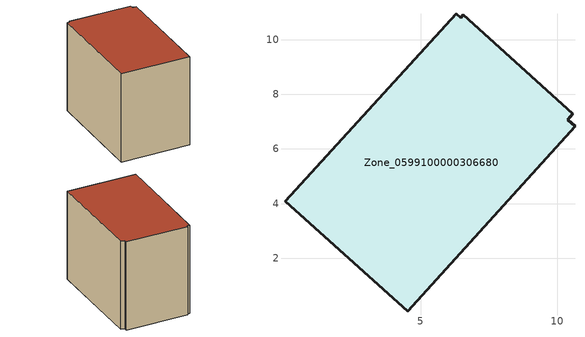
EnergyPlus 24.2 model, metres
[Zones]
Zone_0599100000306680
 floor ground (C_G): 10.65,6.83 4.54,0.05 0.04,4.09 6.3,10.95 6.46,10.8 6.55,10.9 10.56,7.29 10.39,7.08 z0
 wall outside (C_F): 10.39,7.08 10.56,7.29 6.55,10.9 6.46,10.8 6.3,10.95 0.04,4.09 4.54,0.05 10.65,6.83 10.39,7.08 z0:7.87
 roof outside (C_R): 4.54,0.05 10.65,6.83 10.39,7.08 10.56,7.29 6.55,10.9 6.46,10.8 6.3,10.95 0.04,4.09 z7.87
[BUILDING]
Pand.0599100000306680: North Axis=0; Terrain=City; Loads Convergence Tolerance Value=0.04; Temperature Convergence Tolerance Value=0.4; Solar Distribution=FullExterior; Maximum Number of Warmup Days=25; Minimum Number of Warmup Days=1
[Site:Location]
Rotterdam.The.Hague.AP_ZH_NLD Design_Conditions: Latitude=51.96; Longitude=4.45; Time Zone=1; Elevation=-4.5
[SITE:GROUNDTEMPERATURE:BUILDINGSURFACE]
18, 18, 18, 18, 18, 18, 18, 18, 18, 18, 18, 18
[MATERIAL] Thermal Absorptance=0.9; Solar Absorptance=0.7; Visible Absorptance=0.7
Name | Roughness | Thickness | Conductivity | Density | Specific Heat
G.TC.1975-1991 | MediumSmooth | 0.15 | 0.288461 | 540 | 1210
F.TC.1975-1991 | Rough | 0.3 | 0.230769 | 1920 | 840
R.TC.1975-1991 | MediumRough | 0.2 | 0.153846 | 1500 | 1000
[CONSTRUCTION]
C_G: G.TC.1975-1991
C_F: F.TC.1975-1991
C_R: R.TC.1975-1991
[ZONE]
Zone_0599100000306680: Type=1; Multiplier=1; Ceiling Height=Autocalculate; Volume=Autocalculate; Floor Area=autocalculate; Part of Total Floor Area=Yes
[ZONEINFILTRATION:DESIGNFLOWRATE]
Infil_Zone_0599100000306680: Zone or ZoneList or Space or SpaceList=Zone_0599100000306680; Schedule=AlwaysOn; Design Flow Rate Calculation Method=Flow/Area; Flow Rate per Floor Area=0.003; Constant Term Coefficient=1; Temperature Term Coefficient=0; Velocity Term Coefficient=0; Velocity Squared Term Coefficient=0
[HVACTEMPLATE:ZONE:IDEALLOADSAIRSYSTEM]
Zone_0599100000306680: Maximum Heating Supply Air Temperature=50; Minimum Cooling Supply Air Temperature=13; Maximum Heating Supply Air Humidity Ratio=0.0156; Minimum Cooling Supply Air Humidity Ratio=0.0077; Heating Limit=NoLimit; Cooling Limit=NoLimit; Dehumidification Control Type=ConstantSensibleHeatRatio; Cooling Sensible Heat Ratio=0.7; Dehumidification Setpoint=60; Humidification Control Type=None; Humidification Setpoint=30; Outdoor Air Method=None; Outdoor Air Flow Rate per Person=0.00944; Outdoor Air Flow Rate per Zone Floor Area=0; Outdoor Air Flow Rate per Zone=0; Demand Controlled Ventilation Type=None; Outdoor Air Economizer Type=NoEconomizer; Heat Recovery Type=None; Sensible Heat Recovery Effectiveness=0.7; Latent Heat Recovery Effectiveness=0.65
[ZONECONTROL:THERMOSTAT]
ThermostatControl_Zone_0599100000306680: Zone or ZoneList=Zone_0599100000306680; Control Type Schedule=DualSetpointControlType; Control 1=Thermostat_Zone_0599100000306680; Temperature Difference Between Cutout And Setpoint=0
[THERMOSTATSETPOINT:DUALSETPOINT]
Thermostat_Zone_0599100000306680: Heating Setpoint Temperature Schedule=HeatingSetpoint_Zone_0599100000306680; Cooling Setpoint Temperature Schedule=CoolingSetpoint_Zone_0599100000306680
[SCHEDULE:COMPACT]
HeatingSetpoint_Zone_0599100000306680: Through: 12/31, For: AllDays, Until: 24:00, 21
CoolingSetpoint_Zone_0599100000306680: Through: 12/31, For: AllDays, Until: 24:00, 24
DualSetpointControlType: Through: 12/31, For: AllDays, Until: 24:00, 4
AlwaysOn: Through: 12/31, For: AllDays, Until: 24:00, 1
